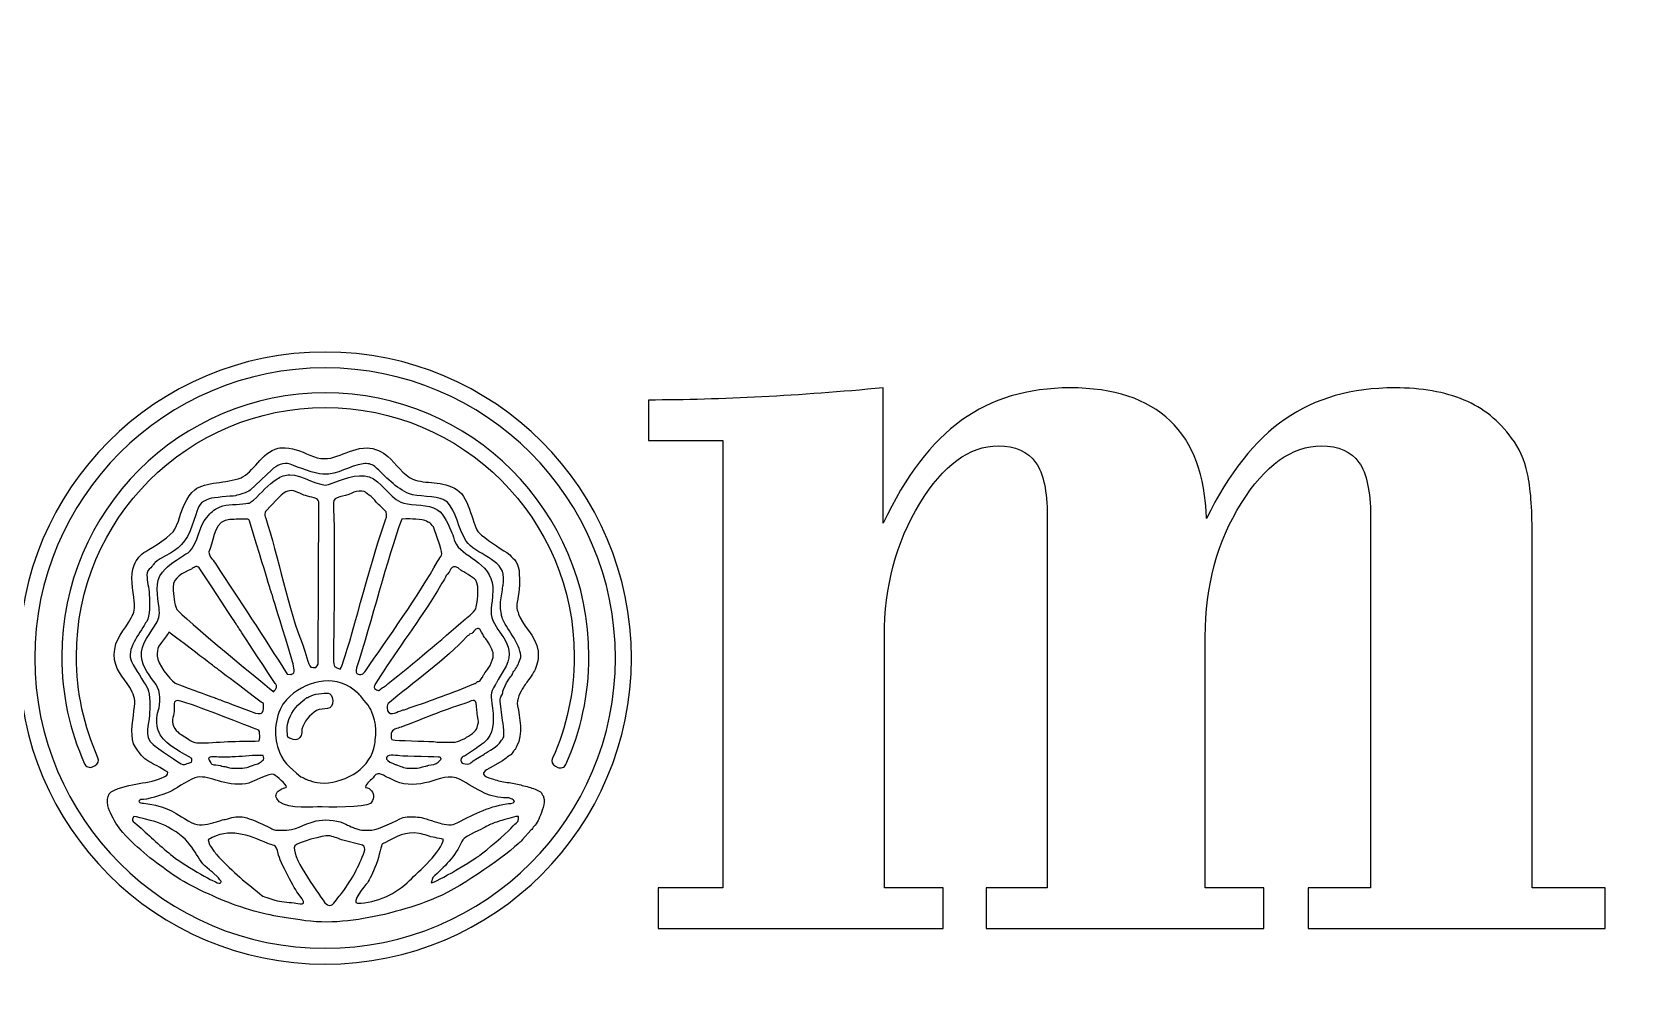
# Model space of a CAD drawing. Header units: millimetres. Extents: x -467 to 235, y 31 to 232.
# Drawn here: x 207.22 to 214.92, y 45.58 to 50.15 of the extents above; entities that cross this region are included whole.
import ezdxf

# ---------------------------------------------------------------- set-up
doc = ezdxf.new("R2010")
doc.units = ezdxf.units.MM
doc.header["$MEASUREMENT"] = 0
doc.layers.add('Layer 1', color=7, linetype='Continuous')

msp = doc.modelspace()

# ---------------------------------------------------------------- linework, layer by layer
at = {"layer": 'Layer 1', "color": 250, "lineweight": 18}
msp.add_open_spline([(198.3895, 70.7186), (198.3895, 70.7186), (232.1895, 70.7186), (232.1895, 70.7186), (233.8418, 70.7186), (235.1895, 69.3709), (235.1895, 67.7186), (235.1895, 67.7186), (235.1895, 33.9186), (235.1895, 33.9186), (235.1895, 32.2663), (233.8418, 30.9186), (232.1895, 30.9186), (232.1895, 30.9186), (198.3895, 30.9186), (198.3895, 30.9186), (196.7372, 30.9186), (195.3895, 32.2663), (195.3895, 33.9186), (195.3895, 33.9186), (195.3895, 67.7186), (195.3895, 67.7186), (195.3895, 69.3709), (196.7372, 70.7186), (198.3895, 70.7186)], degree=3, knots=[0, 0, 0, 0, 0.125, 0.125, 0.125, 0.25, 0.25, 0.25, 0.375, 0.375, 0.375, 0.5, 0.5, 0.5, 0.625, 0.625, 0.625, 0.75, 0.75, 0.75, 0.875, 0.875, 0.875, 1, 1, 1, 1], dxfattribs=at)
at = {"layer": 'Layer 1', "color": 250}
for points, knots in [([(208.6252, 48.6085), (209.4378, 48.6085), (210.0966, 47.9497), (210.0966, 47.1371), (210.0966, 46.3244), (209.4378, 45.6656), (208.6252, 45.6656), (207.8125, 45.6656), (207.1537, 46.3244), (207.1537, 47.1371), (207.1537, 47.9497), (207.8125, 48.6085), (208.6252, 48.6085)], [0, 0, 0, 0, 0.25, 0.25, 0.25, 0.5, 0.5, 0.5, 0.75, 0.75, 0.75, 1, 1, 1, 1]), ([(208.6252, 48.532), (209.3956, 48.532), (210.0201, 47.9075), (210.0201, 47.1371), (210.0201, 46.3666), (209.3956, 45.7421), (208.6252, 45.7421), (207.8547, 45.7421), (207.2302, 46.3666), (207.2302, 47.1371), (207.2302, 47.9075), (207.8547, 48.532), (208.6252, 48.532)], [0, 0, 0, 0, 0.25, 0.25, 0.25, 0.5, 0.5, 0.5, 0.75, 0.75, 0.75, 1, 1, 1, 1]), ([(207.4694, 46.6291), (207.3989, 46.7868), (207.3597, 46.9616), (207.3597, 47.1455), (207.3597, 47.845), (207.9267, 48.4121), (208.6262, 48.4121), (209.3257, 48.4121), (209.8928, 47.845), (209.8928, 47.1455), (209.8928, 46.9604), (209.8531, 46.7846), (209.7817, 46.6261), (209.7784, 46.6187), (209.7729, 46.6136), (209.7653, 46.6108), (209.7577, 46.608), (209.7501, 46.6084), (209.7428, 46.6119), (209.7428, 46.6119), (209.7313, 46.6174), (209.7313, 46.6174), (209.7172, 46.6242), (209.711, 46.641), (209.7174, 46.6553), (209.7847, 46.8049), (209.8222, 46.9709), (209.8222, 47.1455), (209.8222, 47.806), (209.2867, 48.3415), (208.6262, 48.3415), (207.9657, 48.3415), (207.4303, 47.806), (207.4303, 47.1455), (207.4303, 46.972), (207.4673, 46.807), (207.5337, 46.6582), (207.5401, 46.6439), (207.5339, 46.627), (207.5198, 46.6203), (207.5198, 46.6203), (207.5082, 46.6148), (207.5082, 46.6148), (207.5009, 46.6113), (207.4934, 46.611), (207.4858, 46.6138), (207.4782, 46.6166), (207.4727, 46.6217), (207.4694, 46.6291)], [0, 0, 0, 0, 0.0625, 0.0625, 0.0625, 0.125, 0.125, 0.125, 0.1875, 0.1875, 0.1875, 0.25, 0.25, 0.25, 0.3125, 0.3125, 0.3125, 0.375, 0.375, 0.375, 0.4375, 0.4375, 0.4375, 0.5, 0.5, 0.5, 0.5625, 0.5625, 0.5625, 0.625, 0.625, 0.625, 0.6875, 0.6875, 0.6875, 0.75, 0.75, 0.75, 0.8125, 0.8125, 0.8125, 0.875, 0.875, 0.875, 0.9375, 0.9375, 0.9375, 1, 1, 1, 1]), ([(210.2248, 46.0327), (210.2248, 46.0327), (210.5354, 46.0327), (210.5354, 46.0327), (210.5354, 46.0327), (210.5354, 48.1829), (210.5354, 48.1829), (210.5354, 48.1829), (210.1787, 48.1829), (210.1787, 48.1829), (210.1787, 48.1829), (210.1787, 48.3778), (210.1787, 48.3778), (210.3552, 48.3778), (210.5363, 48.3832), (210.7233, 48.393), (210.9093, 48.4027), (211.1039, 48.4168), (211.3062, 48.4362), (211.3062, 48.4362), (211.3062, 47.7856), (211.3062, 47.7856), (211.4127, 48.0118), (211.5383, 48.1775), (211.683, 48.2804), (211.8268, 48.3843), (212.0014, 48.4362), (212.2046, 48.4362), (212.4145, 48.4362), (212.5746, 48.3832), (212.6849, 48.2782), (212.7952, 48.1721), (212.8537, 48.0151), (212.8594, 47.8083), (212.9658, 48.0259), (213.0924, 48.1851), (213.2372, 48.2858), (213.3819, 48.3864), (213.5583, 48.4362), (213.7635, 48.4362), (213.8929, 48.4362), (214.0042, 48.4168), (214.0972, 48.3778), (214.1892, 48.3388), (214.2658, 48.2782), (214.3253, 48.1948), (214.3618, 48.1483), (214.3867, 48.092), (214.402, 48.0237), (214.4164, 47.9566), (214.424, 47.8603), (214.424, 47.7358), (214.424, 47.7358), (214.424, 47.5485), (214.424, 47.5485), (214.424, 47.5485), (214.424, 46.0327), (214.424, 46.0327), (214.424, 46.0327), (214.7749, 46.0327), (214.7749, 46.0327), (214.7749, 46.0327), (214.7749, 45.8379), (214.7749, 45.8379), (214.7749, 45.8379), (213.3483, 45.8379), (213.3483, 45.8379), (213.3483, 45.8379), (213.3483, 46.0327), (213.3483, 46.0327), (213.3483, 46.0327), (213.6475, 46.0327), (213.6475, 46.0327), (213.6475, 46.0327), (213.6475, 47.8213), (213.6475, 47.8213), (213.6475, 47.9393), (213.6293, 48.0248), (213.5919, 48.0779), (213.5545, 48.1309), (213.4941, 48.1569), (213.4116, 48.1569), (213.2697, 48.1569), (213.1412, 48.0649), (213.0262, 47.8808), (212.9112, 47.6968), (212.8537, 47.4835), (212.8537, 47.241), (212.8537, 47.241), (212.8537, 46.0327), (212.8537, 46.0327), (212.8537, 46.0327), (213.1355, 46.0327), (213.1355, 46.0327), (213.1355, 46.0327), (213.1355, 45.8379), (213.1355, 45.8379), (213.1355, 45.8379), (211.8009, 45.8379), (211.8009, 45.8379), (211.8009, 45.8379), (211.8009, 46.0327), (211.8009, 46.0327), (211.8009, 46.0327), (212.0943, 46.0327), (212.0943, 46.0327), (212.0943, 46.0327), (212.0943, 47.8213), (212.0943, 47.8213), (212.0943, 47.9393), (212.0761, 48.0248), (212.0387, 48.0779), (212.0014, 48.1309), (211.9409, 48.1569), (211.8585, 48.1569), (211.7204, 48.1569), (211.5948, 48.0649), (211.4817, 47.8798), (211.3686, 47.6946), (211.312, 47.4814), (211.312, 47.241), (211.312, 47.241), (211.312, 46.0327), (211.312, 46.0327), (211.312, 46.0327), (211.5938, 46.0327), (211.5938, 46.0327), (211.5938, 46.0327), (211.5938, 45.8379), (211.5938, 45.8379), (211.5938, 45.8379), (210.2248, 45.8379), (210.2248, 45.8379), (210.2248, 45.8379), (210.2248, 46.0327), (210.2248, 46.0327)], [0, 0, 0, 0, 0.022222, 0.022222, 0.022222, 0.044444, 0.044444, 0.044444, 0.066667, 0.066667, 0.066667, 0.088889, 0.088889, 0.088889, 0.111111, 0.111111, 0.111111, 0.133333, 0.133333, 0.133333, 0.155556, 0.155556, 0.155556, 0.177778, 0.177778, 0.177778, 0.2, 0.2, 0.2, 0.222222, 0.222222, 0.222222, 0.244444, 0.244444, 0.244444, 0.266667, 0.266667, 0.266667, 0.288889, 0.288889, 0.288889, 0.311111, 0.311111, 0.311111, 0.333333, 0.333333, 0.333333, 0.355556, 0.355556, 0.355556, 0.377778, 0.377778, 0.377778, 0.4, 0.4, 0.4, 0.422222, 0.422222, 0.422222, 0.444444, 0.444444, 0.444444, 0.466667, 0.466667, 0.466667, 0.488889, 0.488889, 0.488889, 0.511111, 0.511111, 0.511111, 0.533333, 0.533333, 0.533333, 0.555556, 0.555556, 0.555556, 0.577778, 0.577778, 0.577778, 0.6, 0.6, 0.6, 0.622222, 0.622222, 0.622222, 0.644444, 0.644444, 0.644444, 0.666667, 0.666667, 0.666667, 0.688889, 0.688889, 0.688889, 0.711111, 0.711111, 0.711111, 0.733333, 0.733333, 0.733333, 0.755556, 0.755556, 0.755556, 0.777778, 0.777778, 0.777778, 0.8, 0.8, 0.8, 0.822222, 0.822222, 0.822222, 0.844444, 0.844444, 0.844444, 0.866667, 0.866667, 0.866667, 0.888889, 0.888889, 0.888889, 0.911111, 0.911111, 0.911111, 0.933333, 0.933333, 0.933333, 0.955556, 0.955556, 0.955556, 0.977778, 0.977778, 0.977778, 1, 1, 1, 1]), ([(209.5543, 47.3484), (209.5476, 47.3754), (209.542, 47.3734), (209.5484, 47.4065), (209.5547, 47.4386), (209.5621, 47.5018), (209.5581, 47.5359), (209.5577, 47.6013), (209.53, 47.6123), (209.5127, 47.633), (209.5127, 47.633), (209.4989, 47.6447), (209.4989, 47.6447), (209.463, 47.664), (209.3919, 47.714), (209.365, 47.7386), (209.3332, 47.7678), (209.3231, 47.9036), (209.2598, 47.9458), (209.1887, 47.9931), (209.1072, 47.972), (209.0472, 47.9969), (209.0008, 48.0162), (208.964, 48.0728), (208.9263, 48.1065), (208.9033, 48.1271), (208.8611, 48.148), (208.8274, 48.1478), (208.7256, 48.1473), (208.6676, 48.0683), (208.5687, 48.1062), (208.5252, 48.1228), (208.4814, 48.147), (208.4333, 48.1473), (208.4226, 48.1474), (208.4101, 48.1487), (208.4, 48.1462), (208.3182, 48.1257), (208.2793, 48.0268), (208.2215, 48.0044), (208.1487, 47.9761), (208.0525, 47.9864), (207.9985, 47.9463), (207.9603, 47.9179), (207.9333, 47.8404), (207.9202, 47.7951), (207.9202, 47.7951), (207.9038, 47.7565), (207.9038, 47.7565), (207.8925, 47.7288), (207.7946, 47.6672), (207.7639, 47.6502), (207.7383, 47.6361), (207.7185, 47.6112), (207.7075, 47.5844), (207.6873, 47.5354), (207.7021, 47.4616), (207.7082, 47.4102), (207.7118, 47.3789), (207.7076, 47.3555), (207.6938, 47.3302), (207.6612, 47.2703), (207.612, 47.2292), (207.6119, 47.1541), (207.6117, 47.082), (207.6541, 47.0497), (207.6863, 46.9955), (207.7052, 46.9638), (207.714, 46.9439), (207.7095, 46.9045), (207.7034, 46.8513), (207.6877, 46.7743), (207.7047, 46.7256), (207.7578, 46.6279), (207.7919, 46.6419), (207.869, 46.5881), (207.8695, 46.5748), (207.8616, 46.5716), (207.8514, 46.5662), (207.7808, 46.5288), (207.6883, 46.5429), (207.5968, 46.4939), (207.568, 46.472), (207.58, 46.4159), (207.594, 46.3925), (207.6095, 46.3567), (207.6273, 46.328), (207.6531, 46.2984), (207.7289, 46.2156), (207.8039, 46.1595), (207.897, 46.0934), (207.9772, 46.0393), (208.1101, 45.9801), (208.1974, 45.9484), (208.3255, 45.9046), (208.3928, 45.8933), (208.5311, 45.8747), (208.6657, 45.8566), (208.8037, 45.8796), (208.9345, 45.911), (209.0097, 45.9311), (209.0658, 45.9476), (209.1352, 45.975), (209.2649, 46.0261), (209.4648, 46.1662), (209.5532, 46.2446), (209.5597, 46.2518), (209.5645, 46.2518), (209.5742, 46.2644), (209.5742, 46.2644), (209.6141, 46.3102), (209.6141, 46.3102), (209.6193, 46.3145), (209.623, 46.3195), (209.6246, 46.3251), (209.636, 46.3316), (209.6534, 46.3654), (209.6558, 46.3719), (209.6659, 46.3992), (209.6832, 46.4375), (209.6749, 46.4692), (209.6736, 46.4745), (209.6708, 46.4765), (209.6676, 46.4818), (209.6654, 46.4855), (209.6625, 46.4924), (209.6601, 46.4942), (209.6601, 46.4942), (209.6345, 46.5072), (209.6345, 46.5072), (209.623, 46.5123), (209.6151, 46.5127), (209.6032, 46.5168), (209.5927, 46.5204), (209.5829, 46.5214), (209.5725, 46.5248), (209.5526, 46.5311), (209.53, 46.5347), (209.5087, 46.5383), (209.4841, 46.5425), (209.4647, 46.5445), (209.4425, 46.5522), (209.4261, 46.5579), (209.3619, 46.5706), (209.3946, 46.5948), (209.3946, 46.5948), (209.4006, 46.6004), (209.4006, 46.6004), (209.4094, 46.603), (209.4059, 46.6049), (209.4175, 46.6103), (209.4175, 46.6103), (209.4768, 46.6435), (209.4768, 46.6435), (209.4851, 46.6498), (209.4932, 46.6536), (209.5003, 46.6609), (209.5174, 46.6784), (209.5083, 46.6576), (209.5303, 46.6902), (209.5334, 46.6949), (209.537, 46.6973), (209.5397, 46.7011), (209.5429, 46.7056), (209.5438, 46.7102), (209.5464, 46.7148), (209.5762, 46.768), (209.5602, 46.8543), (209.5496, 46.908), (209.5436, 46.938), (209.5631, 46.9733), (209.5777, 46.9981), (209.5832, 47.0074), (209.5901, 47.0116), (209.5939, 47.0221), (209.6026, 47.0278), (209.6277, 47.0701), (209.6335, 47.0826), (209.6447, 47.1064), (209.6516, 47.1388), (209.6479, 47.1705), (209.639, 47.2474), (209.5663, 47.3001), (209.5543, 47.3484)], [0, 0, 0, 0, 0.016393, 0.016393, 0.016393, 0.032787, 0.032787, 0.032787, 0.04918, 0.04918, 0.04918, 0.065574, 0.065574, 0.065574, 0.081967, 0.081967, 0.081967, 0.098361, 0.098361, 0.098361, 0.114754, 0.114754, 0.114754, 0.131148, 0.131148, 0.131148, 0.147541, 0.147541, 0.147541, 0.163934, 0.163934, 0.163934, 0.180328, 0.180328, 0.180328, 0.196721, 0.196721, 0.196721, 0.213115, 0.213115, 0.213115, 0.229508, 0.229508, 0.229508, 0.245902, 0.245902, 0.245902, 0.262295, 0.262295, 0.262295, 0.278689, 0.278689, 0.278689, 0.295082, 0.295082, 0.295082, 0.311475, 0.311475, 0.311475, 0.327869, 0.327869, 0.327869, 0.344262, 0.344262, 0.344262, 0.360656, 0.360656, 0.360656, 0.377049, 0.377049, 0.377049, 0.393443, 0.393443, 0.393443, 0.409836, 0.409836, 0.409836, 0.42623, 0.42623, 0.42623, 0.442623, 0.442623, 0.442623, 0.459016, 0.459016, 0.459016, 0.47541, 0.47541, 0.47541, 0.491803, 0.491803, 0.491803, 0.508197, 0.508197, 0.508197, 0.52459, 0.52459, 0.52459, 0.540984, 0.540984, 0.540984, 0.557377, 0.557377, 0.557377, 0.57377, 0.57377, 0.57377, 0.590164, 0.590164, 0.590164, 0.606557, 0.606557, 0.606557, 0.622951, 0.622951, 0.622951, 0.639344, 0.639344, 0.639344, 0.655738, 0.655738, 0.655738, 0.672131, 0.672131, 0.672131, 0.688525, 0.688525, 0.688525, 0.704918, 0.704918, 0.704918, 0.721311, 0.721311, 0.721311, 0.737705, 0.737705, 0.737705, 0.754098, 0.754098, 0.754098, 0.770492, 0.770492, 0.770492, 0.786885, 0.786885, 0.786885, 0.803279, 0.803279, 0.803279, 0.819672, 0.819672, 0.819672, 0.836066, 0.836066, 0.836066, 0.852459, 0.852459, 0.852459, 0.868852, 0.868852, 0.868852, 0.885246, 0.885246, 0.885246, 0.901639, 0.901639, 0.901639, 0.918033, 0.918033, 0.918033, 0.934426, 0.934426, 0.934426, 0.95082, 0.95082, 0.95082, 0.967213, 0.967213, 0.967213, 0.983607, 0.983607, 0.983607, 1, 1, 1, 1]), ([(207.9845, 46.6544), (207.985, 46.6346), (207.9847, 46.6359), (207.9685, 46.6322), (207.96, 46.6303), (207.9537, 46.6236), (207.9412, 46.6249), (207.9339, 46.6256), (207.8143, 46.7079), (207.7984, 46.7215), (207.7503, 46.7624), (207.7797, 46.8202), (207.7814, 46.8622), (207.7827, 46.894), (207.7872, 46.9634), (207.7727, 46.9898), (207.7483, 47.0339), (207.7165, 47.0789), (207.6953, 47.1204), (207.6667, 47.1761), (207.7338, 47.2552), (207.7611, 47.3033), (207.7642, 47.3082), (207.7641, 47.3069), (207.7679, 47.313), (207.7848, 47.3404), (207.7821, 47.4025), (207.7804, 47.442), (207.7789, 47.4771), (207.769, 47.5063), (207.7694, 47.536), (207.7696, 47.5536), (207.7761, 47.5614), (207.7872, 47.5716), (207.8052, 47.5883), (207.7881, 47.5827), (207.8321, 47.6144), (207.9073, 47.6546), (207.942, 47.6703), (207.9772, 47.7489), (207.9772, 47.7489), (208.004, 47.8264), (208.004, 47.8264), (208.0193, 47.8688), (208.0224, 47.8876), (208.0687, 47.903), (208.0888, 47.9098), (208.1717, 47.9143), (208.1939, 47.9175), (208.2111, 47.9222), (208.2506, 47.9337), (208.2645, 47.9439), (208.2645, 47.9439), (208.3684, 48.0418), (208.3684, 48.0418), (208.3915, 48.0625), (208.4256, 48.0813), (208.4567, 48.0693), (208.4959, 48.0542), (208.5759, 48.0227), (208.6149, 48.0208), (208.6873, 48.0172), (208.7427, 48.0632), (208.8077, 48.0713), (208.8289, 48.0739), (208.8474, 48.0701), (208.8643, 48.0585), (208.9159, 48.01), (208.9637, 47.954), (209.0302, 47.9265), (209.0633, 47.9147), (209.1622, 47.9152), (209.1924, 47.8991), (209.1924, 47.8991), (209.1951, 47.8976), (209.1951, 47.8976), (209.1954, 47.8974), (209.1959, 47.897), (209.1963, 47.8968), (209.2434, 47.8774), (209.2607, 47.7799), (209.286, 47.7297), (209.286, 47.7297), (209.3025, 47.6988), (209.3025, 47.6988), (209.3465, 47.6348), (209.4835, 47.6143), (209.4824, 47.5237), (209.4818, 47.4766), (209.4798, 47.4944), (209.4781, 47.4747), (209.4761, 47.451), (209.4681, 47.4227), (209.4675, 47.3992), (209.4673, 47.3881), (209.4673, 47.3759), (209.4692, 47.3654), (209.4743, 47.3372), (209.4703, 47.3363), (209.4853, 47.3099), (209.5114, 47.2641), (209.5785, 47.1743), (209.5626, 47.1317), (209.5542, 47.1092), (209.5479, 47.0978), (209.5361, 47.0785), (209.5359, 47.0781), (209.5356, 47.0776), (209.5353, 47.0772), (209.5353, 47.0772), (209.5322, 47.0739), (209.5322, 47.0739), (209.5266, 47.0684), (209.5266, 47.0637), (209.523, 47.057), (209.5155, 47.0432), (209.5039, 47.0402), (209.4816, 46.9855), (209.478, 46.9767), (209.4785, 46.9656), (209.4741, 46.9583), (209.4668, 46.9461), (209.4661, 46.9481), (209.4659, 46.9296), (209.4659, 46.9296), (209.4771, 46.8365), (209.4771, 46.8365), (209.4815, 46.821), (209.484, 46.7929), (209.484, 46.7744), (209.484, 46.7575), (209.4846, 46.7582), (209.4766, 46.7479), (209.471, 46.7408), (209.4679, 46.7343), (209.4622, 46.7275), (209.444, 46.7056), (209.3927, 46.6784), (209.3895, 46.6756), (209.3803, 46.6675), (209.3679, 46.6626), (209.3575, 46.6565), (209.3575, 46.6565), (209.3367, 46.6425), (209.3367, 46.6425), (209.3296, 46.6382), (209.3238, 46.6305), (209.3154, 46.6287), (209.3061, 46.6266), (209.2891, 46.6292), (209.2838, 46.6322), (209.2738, 46.6379), (209.2743, 46.6542), (209.2829, 46.6601), (209.2863, 46.6625), (209.2913, 46.6643), (209.2947, 46.6664), (209.2947, 46.6664), (209.3523, 46.7046), (209.3523, 46.7046), (209.3527, 46.7049), (209.3531, 46.7053), (209.3534, 46.7055), (209.3647, 46.7145), (209.3762, 46.7195), (209.3871, 46.7293), (209.4373, 46.7739), (209.4373, 46.8252), (209.4292, 46.8967), (209.4216, 46.963), (209.4153, 46.9612), (209.4434, 47.0101), (209.4459, 47.0145), (209.448, 47.0176), (209.4501, 47.0218), (209.4524, 47.0263), (209.4533, 47.0311), (209.4558, 47.0343), (209.4558, 47.0343), (209.4956, 47.0984), (209.4956, 47.0984), (209.5488, 47.2117), (209.4336, 47.2638), (209.4233, 47.3471), (209.4204, 47.3699), (209.4246, 47.39), (209.4269, 47.4113), (209.4288, 47.429), (209.4321, 47.4615), (209.4309, 47.4789), (209.4227, 47.5994), (209.2767, 47.6269), (209.2492, 47.6948), (209.2436, 47.7088), (209.2418, 47.7272), (209.2347, 47.7394), (209.2244, 47.7652), (209.1931, 47.8348), (209.1672, 47.8477), (209.1603, 47.8511), (209.1495, 47.8584), (209.1451, 47.8601), (209.1003, 47.8784), (209.0212, 47.8706), (208.9881, 47.8867), (208.9282, 47.9159), (208.8958, 47.9878), (208.8373, 48.0082), (208.7792, 48.0285), (208.7006, 47.9929), (208.6415, 47.9711), (208.6036, 47.9571), (208.5108, 48.0193), (208.4558, 48.0187), (208.4352, 48.0184), (208.4109, 48.0095), (208.3949, 47.9989), (208.3521, 47.9705), (208.3187, 47.9312), (208.281, 47.8965), (208.2515, 47.8755), (208.272, 47.8859), (208.2441, 47.8805), (208.209, 47.8739), (208.1503, 47.878), (208.121, 47.8645), (208.0832, 47.8471), (208.0809, 47.8404), (208.0566, 47.8126), (208.0199, 47.7705), (208.0213, 47.7215), (207.9917, 47.6735), (207.9694, 47.6371), (207.9624, 47.6441), (207.9447, 47.6305), (207.8887, 47.5939), (207.8824, 47.5928), (207.8435, 47.55), (207.8037, 47.5062), (207.8221, 47.4322), (207.8276, 47.3787), (207.829, 47.3648), (207.8303, 47.3445), (207.8264, 47.3326), (207.8077, 47.2758), (207.7476, 47.2272), (207.7437, 47.1665), (207.7432, 47.1591), (207.7433, 47.1512), (207.7436, 47.1438), (207.7452, 47.0969), (207.7866, 47.0464), (207.8131, 47.0096), (207.8363, 46.9773), (207.834, 46.9173), (207.8236, 46.8835), (207.8235, 46.8831), (207.8233, 46.8825), (207.8231, 46.882), (207.8149, 46.859), (207.8152, 46.8148), (207.8227, 46.7906), (207.8423, 46.7276), (207.9181, 46.6938), (207.9719, 46.6622), (207.9764, 46.6594), (207.9798, 46.657), (207.9845, 46.6544)], [0, 0, 0, 0, 0.011236, 0.011236, 0.011236, 0.022472, 0.022472, 0.022472, 0.033708, 0.033708, 0.033708, 0.044944, 0.044944, 0.044944, 0.05618, 0.05618, 0.05618, 0.067416, 0.067416, 0.067416, 0.078652, 0.078652, 0.078652, 0.089888, 0.089888, 0.089888, 0.101124, 0.101124, 0.101124, 0.11236, 0.11236, 0.11236, 0.123596, 0.123596, 0.123596, 0.134831, 0.134831, 0.134831, 0.146067, 0.146067, 0.146067, 0.157303, 0.157303, 0.157303, 0.168539, 0.168539, 0.168539, 0.179775, 0.179775, 0.179775, 0.191011, 0.191011, 0.191011, 0.202247, 0.202247, 0.202247, 0.213483, 0.213483, 0.213483, 0.224719, 0.224719, 0.224719, 0.235955, 0.235955, 0.235955, 0.247191, 0.247191, 0.247191, 0.258427, 0.258427, 0.258427, 0.269663, 0.269663, 0.269663, 0.280899, 0.280899, 0.280899, 0.292135, 0.292135, 0.292135, 0.303371, 0.303371, 0.303371, 0.314607, 0.314607, 0.314607, 0.325843, 0.325843, 0.325843, 0.337079, 0.337079, 0.337079, 0.348315, 0.348315, 0.348315, 0.359551, 0.359551, 0.359551, 0.370787, 0.370787, 0.370787, 0.382022, 0.382022, 0.382022, 0.393258, 0.393258, 0.393258, 0.404494, 0.404494, 0.404494, 0.41573, 0.41573, 0.41573, 0.426966, 0.426966, 0.426966, 0.438202, 0.438202, 0.438202, 0.449438, 0.449438, 0.449438, 0.460674, 0.460674, 0.460674, 0.47191, 0.47191, 0.47191, 0.483146, 0.483146, 0.483146, 0.494382, 0.494382, 0.494382, 0.505618, 0.505618, 0.505618, 0.516854, 0.516854, 0.516854, 0.52809, 0.52809, 0.52809, 0.539326, 0.539326, 0.539326, 0.550562, 0.550562, 0.550562, 0.561798, 0.561798, 0.561798, 0.573034, 0.573034, 0.573034, 0.58427, 0.58427, 0.58427, 0.595506, 0.595506, 0.595506, 0.606742, 0.606742, 0.606742, 0.617978, 0.617978, 0.617978, 0.629213, 0.629213, 0.629213, 0.640449, 0.640449, 0.640449, 0.651685, 0.651685, 0.651685, 0.662921, 0.662921, 0.662921, 0.674157, 0.674157, 0.674157, 0.685393, 0.685393, 0.685393, 0.696629, 0.696629, 0.696629, 0.707865, 0.707865, 0.707865, 0.719101, 0.719101, 0.719101, 0.730337, 0.730337, 0.730337, 0.741573, 0.741573, 0.741573, 0.752809, 0.752809, 0.752809, 0.764045, 0.764045, 0.764045, 0.775281, 0.775281, 0.775281, 0.786517, 0.786517, 0.786517, 0.797753, 0.797753, 0.797753, 0.808989, 0.808989, 0.808989, 0.820225, 0.820225, 0.820225, 0.831461, 0.831461, 0.831461, 0.842697, 0.842697, 0.842697, 0.853933, 0.853933, 0.853933, 0.865169, 0.865169, 0.865169, 0.876404, 0.876404, 0.876404, 0.88764, 0.88764, 0.88764, 0.898876, 0.898876, 0.898876, 0.910112, 0.910112, 0.910112, 0.921348, 0.921348, 0.921348, 0.932584, 0.932584, 0.932584, 0.94382, 0.94382, 0.94382, 0.955056, 0.955056, 0.955056, 0.966292, 0.966292, 0.966292, 0.977528, 0.977528, 0.977528, 0.988764, 0.988764, 0.988764, 1, 1, 1, 1]), ([(208.5803, 47.0914), (208.5762, 47.0911), (208.56, 47.0926), (208.5569, 47.0941), (208.5448, 47.1002), (208.5296, 47.1711), (208.5192, 47.1966), (208.4503, 47.3637), (208.3974, 47.6345), (208.3397, 47.8101), (208.3373, 47.8163), (208.3331, 47.8267), (208.3369, 47.838), (208.3391, 47.8442), (208.3364, 47.8381), (208.3392, 47.8423), (208.3392, 47.8423), (208.3954, 47.9004), (208.3954, 47.9004), (208.4105, 47.9187), (208.4304, 47.9376), (208.4543, 47.9416), (208.4776, 47.9456), (208.5103, 47.9249), (208.5309, 47.918), (208.5447, 47.9135), (208.5581, 47.9124), (208.5718, 47.9074), (208.5806, 47.9042), (208.5812, 47.9052), (208.588, 47.8989), (208.5945, 47.8929), (208.5944, 47.8927), (208.5944, 47.8811), (208.5944, 47.8811), (208.5925, 47.1317), (208.5925, 47.1317), (208.5927, 47.1108), (208.5925, 47.1023), (208.5803, 47.0914)], [0, 0, 0, 0, 0.076923, 0.076923, 0.076923, 0.153846, 0.153846, 0.153846, 0.230769, 0.230769, 0.230769, 0.307692, 0.307692, 0.307692, 0.384615, 0.384615, 0.384615, 0.461538, 0.461538, 0.461538, 0.538462, 0.538462, 0.538462, 0.615385, 0.615385, 0.615385, 0.692308, 0.692308, 0.692308, 0.769231, 0.769231, 0.769231, 0.846154, 0.846154, 0.846154, 0.923077, 0.923077, 0.923077, 1, 1, 1, 1]), ([(208.8009, 47.9393), (208.8201, 47.9372), (208.8207, 47.9324), (208.8302, 47.9247), (208.8348, 47.921), (208.8328, 47.923), (208.8374, 47.92), (208.8632, 47.9028), (208.8589, 47.8983), (208.8783, 47.8788), (208.8862, 47.8708), (208.9168, 47.8448), (208.9187, 47.8395), (208.9244, 47.8237), (208.917, 47.8027), (208.9121, 47.7924), (208.8605, 47.6572), (208.7581, 47.2504), (208.7119, 47.1196), (208.7086, 47.0992), (208.7039, 47.0982), (208.6967, 47.0839), (208.6967, 47.0839), (208.679, 47.0916), (208.679, 47.0916), (208.6786, 47.0919), (208.6781, 47.0922), (208.6777, 47.0924), (208.6774, 47.0926), (208.6769, 47.093), (208.6765, 47.0932), (208.6743, 47.0946), (208.6725, 47.0955), (208.6708, 47.0975), (208.6632, 47.1067), (208.6657, 47.1531), (208.6656, 47.1684), (208.6676, 47.3965), (208.6726, 47.6264), (208.6658, 47.8544), (208.6655, 47.8637), (208.6651, 47.8739), (208.6652, 47.8832), (208.6655, 47.919), (208.715, 47.9081), (208.7542, 47.9299), (208.7659, 47.9365), (208.7828, 47.9413), (208.8009, 47.9393)], [0, 0, 0, 0, 0.0625, 0.0625, 0.0625, 0.125, 0.125, 0.125, 0.1875, 0.1875, 0.1875, 0.25, 0.25, 0.25, 0.3125, 0.3125, 0.3125, 0.375, 0.375, 0.375, 0.4375, 0.4375, 0.4375, 0.5, 0.5, 0.5, 0.5625, 0.5625, 0.5625, 0.625, 0.625, 0.625, 0.6875, 0.6875, 0.6875, 0.75, 0.75, 0.75, 0.8125, 0.8125, 0.8125, 0.875, 0.875, 0.875, 0.9375, 0.9375, 0.9375, 1, 1, 1, 1]), ([(208.1677, 47.8036), (208.1927, 47.804), (208.2259, 47.8061), (208.2507, 47.8053), (208.256, 47.8051), (208.2604, 47.8017), (208.2619, 47.7967), (208.4688, 47.1173), (208.2602, 47.8021), (208.4688, 47.1195), (208.4747, 47.0914), (208.4839, 47.0641), (208.4657, 47.0597), (208.4522, 47.0565), (208.4746, 47.0607), (208.462, 47.0589), (208.462, 47.0589), (208.4425, 47.0592), (208.4425, 47.0592), (208.3312, 47.2392), (208.2139, 47.4142), (208.098, 47.5911), (208.091, 47.6062), (208.0829, 47.6098), (208.0748, 47.6227), (208.0597, 47.6467), (208.0699, 47.6532), (208.0734, 47.6646), (208.089, 47.7154), (208.0994, 47.8023), (208.1677, 47.8036)], [0, 0, 0, 0, 0.1, 0.1, 0.1, 0.2, 0.2, 0.2, 0.3, 0.3, 0.3, 0.4, 0.4, 0.4, 0.5, 0.5, 0.5, 0.6, 0.6, 0.6, 0.7, 0.7, 0.7, 0.8, 0.8, 0.8, 0.9, 0.9, 0.9, 1, 1, 1, 1]), ([(209.0132, 47.806), (209.0256, 47.8066), (209.0962, 47.8053), (209.1127, 47.7947), (209.1211, 47.7894), (209.1283, 47.7871), (209.1339, 47.7812), (209.1454, 47.769), (209.1423, 47.7764), (209.149, 47.759), (209.149, 47.759), (209.1761, 47.68), (209.1761, 47.68), (209.1946, 47.6247), (209.1827, 47.6329), (209.1648, 47.6009), (209.0772, 47.4445), (208.9239, 47.2264), (208.8203, 47.0775), (208.8125, 47.0685), (208.8116, 47.0646), (208.8071, 47.0618), (208.7983, 47.0563), (208.7626, 47.053), (208.7766, 47.0906), (208.8485, 47.3135), (208.9227, 47.6119), (208.9933, 47.8053), (208.9933, 47.8053), (209.0132, 47.806), (209.0132, 47.806)], [0, 0, 0, 0, 0.1, 0.1, 0.1, 0.2, 0.2, 0.2, 0.3, 0.3, 0.3, 0.4, 0.4, 0.4, 0.5, 0.5, 0.5, 0.6, 0.6, 0.6, 0.7, 0.7, 0.7, 0.8, 0.8, 0.8, 0.9, 0.9, 0.9, 1, 1, 1, 1]), ([(209.1794, 47.4861), (209.1886, 47.5023), (209.1991, 47.5145), (209.2036, 47.5254), (209.2085, 47.5371), (209.2031, 47.5301), (209.2112, 47.5383), (209.2112, 47.5383), (209.2216, 47.5499), (209.2216, 47.5499), (209.2256, 47.5573), (209.2334, 47.5992), (209.2792, 47.559), (209.2864, 47.5527), (209.3372, 47.5268), (209.3485, 47.5119), (209.3694, 47.4845), (209.3553, 47.3906), (209.3485, 47.3745), (209.3399, 47.3542), (209.3033, 47.3303), (209.2992, 47.3256), (209.1792, 47.2213), (209.0529, 47.1137), (208.9279, 47.0148), (208.9119, 46.9979), (208.9214, 47.0081), (208.9057, 46.998), (208.9031, 46.9963), (208.9026, 46.9958), (208.8996, 46.9939), (208.8996, 46.9939), (208.8825, 46.9815), (208.8825, 46.9815), (208.8823, 46.9815), (208.8464, 46.9845), (208.8684, 47.017), (208.8684, 47.017), (208.892, 47.0526), (208.892, 47.0526), (208.8962, 47.0582), (208.8999, 47.0652), (208.9038, 47.0713), (208.9915, 47.2066), (209.1009, 47.349), (209.1794, 47.4861)], [0, 0, 0, 0, 0.066667, 0.066667, 0.066667, 0.133333, 0.133333, 0.133333, 0.2, 0.2, 0.2, 0.266667, 0.266667, 0.266667, 0.333333, 0.333333, 0.333333, 0.4, 0.4, 0.4, 0.466667, 0.466667, 0.466667, 0.533333, 0.533333, 0.533333, 0.6, 0.6, 0.6, 0.666667, 0.666667, 0.666667, 0.733333, 0.733333, 0.733333, 0.8, 0.8, 0.8, 0.866667, 0.866667, 0.866667, 0.933333, 0.933333, 0.933333, 1, 1, 1, 1]), ([(208.3858, 47.0147), (208.3893, 47.0102), (208.3912, 47.008), (208.3915, 47.001), (208.3919, 46.9927), (208.3905, 46.9913), (208.3866, 46.9865), (208.3834, 46.9827), (208.3865, 46.9871), (208.3821, 46.9811), (208.3821, 46.9811), (208.3792, 46.9771), (208.3792, 46.9771), (208.3791, 46.9774), (208.3786, 46.9761), (208.3782, 46.9756), (208.3752, 46.9759), (207.926, 47.3459), (207.9135, 47.3712), (207.9052, 47.388), (207.9013, 47.3989), (207.8997, 47.4196), (207.8982, 47.4391), (207.8947, 47.4563), (207.8948, 47.4767), (207.8948, 47.4767), (207.8948, 47.4788), (207.8948, 47.4788), (207.8951, 47.5261), (207.9428, 47.5458), (207.9825, 47.5647), (207.9951, 47.5707), (208.0044, 47.586), (208.0197, 47.5715), (208.3858, 47.0147), (208.0197, 47.5715), (208.3858, 47.0147)], [0, 0, 0, 0, 0.083333, 0.083333, 0.083333, 0.166667, 0.166667, 0.166667, 0.25, 0.25, 0.25, 0.333333, 0.333333, 0.333333, 0.416667, 0.416667, 0.416667, 0.5, 0.5, 0.5, 0.583333, 0.583333, 0.583333, 0.666667, 0.666667, 0.666667, 0.75, 0.75, 0.75, 0.833333, 0.833333, 0.833333, 0.916667, 0.916667, 0.916667, 1, 1, 1, 1]), ([(209.3045, 47.2386), (209.3121, 47.2469), (209.3161, 47.2467), (209.3194, 47.2517), (209.3383, 47.2571), (209.3302, 47.2629), (209.3493, 47.2754), (209.3539, 47.2784), (209.3614, 47.2836), (209.3677, 47.2758), (209.3677, 47.2758), (209.3765, 47.262), (209.3765, 47.262), (209.3863, 47.2458), (209.3868, 47.2394), (209.397, 47.2299), (209.405, 47.2223), (209.428, 47.1792), (209.4319, 47.164), (209.4391, 47.1356), (209.4124, 47.0895), (209.4004, 47.0752), (209.3772, 47.0474), (209.3893, 47.0561), (209.3762, 47.0383), (209.3742, 47.0355), (209.372, 47.0321), (209.3701, 47.03), (209.3602, 47.0195), (209.3633, 47.0309), (209.3508, 47.0187), (209.3435, 47.0117), (209.3504, 47.0166), (209.3395, 47.0129), (209.2372, 46.9709), (209.1336, 46.9321), (209.0285, 46.8977), (209.0197, 46.8949), (209.02, 46.8917), (209.0069, 46.889), (208.9978, 46.8872), (208.992, 46.8852), (208.9822, 46.8823), (208.9685, 46.8783), (208.9258, 46.8498), (208.9226, 46.8989), (208.9219, 46.9101), (208.9255, 46.9172), (208.9339, 46.9234), (209.0353, 47.0089), (209.2149, 47.1394), (209.3045, 47.2386)], [0, 0, 0, 0, 0.058824, 0.058824, 0.058824, 0.117647, 0.117647, 0.117647, 0.176471, 0.176471, 0.176471, 0.235294, 0.235294, 0.235294, 0.294118, 0.294118, 0.294118, 0.352941, 0.352941, 0.352941, 0.411765, 0.411765, 0.411765, 0.470588, 0.470588, 0.470588, 0.529412, 0.529412, 0.529412, 0.588235, 0.588235, 0.588235, 0.647059, 0.647059, 0.647059, 0.705882, 0.705882, 0.705882, 0.764706, 0.764706, 0.764706, 0.823529, 0.823529, 0.823529, 0.882353, 0.882353, 0.882353, 0.941176, 0.941176, 0.941176, 1, 1, 1, 1]), ([(208.3286, 46.9189), (208.3336, 46.8788), (208.3266, 46.8641), (208.2913, 46.8725), (207.904, 47.0172), (208.2913, 46.8725), (207.904, 47.0172), (207.8752, 47.0369), (207.8199, 47.1126), (207.8182, 47.146), (207.8174, 47.1621), (207.8198, 47.181), (207.8262, 47.1942), (207.8262, 47.1942), (207.8393, 47.2113), (207.8393, 47.2113), (207.8525, 47.2304), (207.8659, 47.2449), (207.8741, 47.2624), (208.3181, 46.925), (207.8741, 47.2624), (208.3181, 46.925), (208.3228, 46.9221), (208.3244, 46.9219), (208.3286, 46.9189)], [0, 0, 0, 0, 0.125, 0.125, 0.125, 0.25, 0.25, 0.25, 0.375, 0.375, 0.375, 0.5, 0.5, 0.5, 0.625, 0.625, 0.625, 0.75, 0.75, 0.75, 0.875, 0.875, 0.875, 1, 1, 1, 1]), ([(208.8675, 46.754), (208.8626, 46.7281), (208.8699, 46.7464), (208.8586, 46.7024), (208.8317, 46.5971), (208.7069, 46.5303), (208.6006, 46.5368), (208.5813, 46.538), (208.5694, 46.5428), (208.5523, 46.548), (208.5242, 46.5565), (208.5398, 46.5542), (208.5092, 46.5662), (208.4495, 46.6171), (208.4214, 46.6345), (208.3968, 46.7119), (208.3749, 46.7811), (208.3892, 46.8839), (208.44, 46.9372), (208.5237, 47.0251), (208.6633, 47.0649), (208.7646, 46.9831), (208.7973, 46.9566), (208.7736, 46.9778), (208.7962, 46.9534), (208.8407, 46.8981), (208.8423, 46.9045), (208.863, 46.8383), (208.8654, 46.8305), (208.8668, 46.8197), (208.8674, 46.8112), (208.8687, 46.7914), (208.8712, 46.7738), (208.8675, 46.754)], [0, 0, 0, 0, 0.090909, 0.090909, 0.090909, 0.181818, 0.181818, 0.181818, 0.272727, 0.272727, 0.272727, 0.363636, 0.363636, 0.363636, 0.454545, 0.454545, 0.454545, 0.545455, 0.545455, 0.545455, 0.636364, 0.636364, 0.636364, 0.727273, 0.727273, 0.727273, 0.818182, 0.818182, 0.818182, 0.909091, 0.909091, 0.909091, 1, 1, 1, 1]), ([(208.5137, 46.7959), (208.5226, 46.8301), (208.551, 46.8673), (208.5844, 46.8848), (208.6154, 46.901), (208.6668, 46.8793), (208.6617, 46.9337), (208.6574, 46.9798), (208.6312, 46.9681), (208.5946, 46.9658), (208.5743, 46.9645), (208.5642, 46.9564), (208.5469, 46.9503), (208.5286, 46.9439), (208.5397, 46.9471), (208.5199, 46.9327), (208.4822, 46.9052), (208.4577, 46.8708), (208.4464, 46.8244), (208.441, 46.802), (208.442, 46.7804), (208.4466, 46.757), (208.4675, 46.7435), (208.4971, 46.7353), (208.5096, 46.7652), (208.5126, 46.7726), (208.513, 46.7865), (208.5137, 46.7959)], [0, 0, 0, 0, 0.111111, 0.111111, 0.111111, 0.222222, 0.222222, 0.222222, 0.333333, 0.333333, 0.333333, 0.444444, 0.444444, 0.444444, 0.555556, 0.555556, 0.555556, 0.666667, 0.666667, 0.666667, 0.777778, 0.777778, 0.777778, 0.888889, 0.888889, 0.888889, 1, 1, 1, 1]), ([(208.3075, 46.7388), (208.2571, 46.7377), (208.2063, 46.7376), (208.1576, 46.7356), (208.1101, 46.7338), (208.0571, 46.7274), (208.0085, 46.7299), (207.9978, 46.7305), (207.9755, 46.7406), (207.9686, 46.7466), (207.9686, 46.7466), (207.933, 46.7698), (207.933, 46.7698), (207.9203, 46.7752), (207.9124, 46.787), (207.9038, 46.7982), (207.8814, 46.8274), (207.8976, 46.8561), (207.8993, 46.8806), (207.9011, 46.9049), (207.8913, 46.9398), (207.9241, 46.9314), (208.0099, 46.9097), (208.2062, 46.827), (208.294, 46.7959), (208.3067, 46.7909), (208.3093, 46.7911), (208.3104, 46.7745), (208.3113, 46.7601), (208.3113, 46.7508), (208.3075, 46.7388)], [0, 0, 0, 0, 0.1, 0.1, 0.1, 0.2, 0.2, 0.2, 0.3, 0.3, 0.3, 0.4, 0.4, 0.4, 0.5, 0.5, 0.5, 0.6, 0.6, 0.6, 0.7, 0.7, 0.7, 0.8, 0.8, 0.8, 0.9, 0.9, 0.9, 1, 1, 1, 1]), ([(209.3595, 46.8172), (209.354, 46.7936), (209.3534, 46.7962), (209.3395, 46.7809), (209.3325, 46.7733), (209.3143, 46.7618), (209.3048, 46.7562), (209.2975, 46.7518), (209.3012, 46.752), (209.2927, 46.7494), (209.2755, 46.7442), (209.2647, 46.7352), (209.25, 46.7326), (209.25, 46.7326), (209.1724, 46.7325), (209.1724, 46.7325), (209.1624, 46.7335), (209.148, 46.7359), (209.1377, 46.7364), (209.1128, 46.7376), (208.964, 46.7407), (208.952, 46.7434), (208.9413, 46.7457), (208.9407, 46.7552), (208.9432, 46.7744), (208.9464, 46.7983), (208.9712, 46.7975), (208.9905, 46.8055), (209.0937, 46.8442), (209.1864, 46.8842), (209.2962, 46.9192), (209.3492, 46.9383), (209.3494, 46.9485), (209.3547, 46.8866), (209.3558, 46.8747), (209.3563, 46.8631), (209.3584, 46.8514), (209.3616, 46.8335), (209.3634, 46.8339), (209.3595, 46.8172)], [0, 0, 0, 0, 0.076923, 0.076923, 0.076923, 0.153846, 0.153846, 0.153846, 0.230769, 0.230769, 0.230769, 0.307692, 0.307692, 0.307692, 0.384615, 0.384615, 0.384615, 0.461538, 0.461538, 0.461538, 0.538462, 0.538462, 0.538462, 0.615385, 0.615385, 0.615385, 0.692308, 0.692308, 0.692308, 0.769231, 0.769231, 0.769231, 0.846154, 0.846154, 0.846154, 0.923077, 0.923077, 0.923077, 1, 1, 1, 1]), ([(208.065, 46.6539), (208.0733, 46.6665), (208.0933, 46.6613), (208.125, 46.6613), (208.1475, 46.6614), (208.1721, 46.6611), (208.1944, 46.6625), (208.2378, 46.665), (208.281, 46.6707), (208.3275, 46.6685), (208.3297, 46.6588), (208.3305, 46.6609), (208.3299, 46.6488), (208.3101, 46.6373), (208.3282, 46.6361), (208.2717, 46.6197), (208.2563, 46.6152), (208.2563, 46.6112), (208.2372, 46.6095), (208.2134, 46.6073), (208.18, 46.6053), (208.1561, 46.612), (208.1473, 46.6145), (208.1489, 46.6152), (208.1372, 46.6162), (208.1227, 46.6174), (208.1303, 46.6187), (208.1207, 46.6212), (208.1083, 46.6245), (208.0917, 46.6222), (208.0814, 46.6271), (208.0742, 46.6306), (208.077, 46.6339), (208.0686, 46.6464), (208.0665, 46.6496), (208.0654, 46.6533), (208.065, 46.6539)], [0, 0, 0, 0, 0.083333, 0.083333, 0.083333, 0.166667, 0.166667, 0.166667, 0.25, 0.25, 0.25, 0.333333, 0.333333, 0.333333, 0.416667, 0.416667, 0.416667, 0.5, 0.5, 0.5, 0.583333, 0.583333, 0.583333, 0.666667, 0.666667, 0.666667, 0.75, 0.75, 0.75, 0.833333, 0.833333, 0.833333, 0.916667, 0.916667, 0.916667, 1, 1, 1, 1]), ([(208.9204, 46.6519), (208.9151, 46.6765), (208.9622, 46.6697), (208.9834, 46.6671), (209.0064, 46.6644), (209.1729, 46.6622), (209.1757, 46.661), (209.1778, 46.66), (209.1802, 46.6575), (209.1807, 46.6553), (209.1832, 46.6454), (209.1835, 46.6543), (209.1685, 46.6375), (209.1571, 46.6246), (209.1379, 46.6256), (209.1237, 46.6223), (209.1152, 46.6203), (209.1178, 46.6189), (209.1089, 46.6174), (209.0799, 46.6128), (209.0922, 46.6076), (209.0377, 46.6077), (209.0065, 46.6078), (208.9967, 46.6131), (208.9721, 46.6231), (208.9671, 46.6251), (208.9631, 46.6252), (208.9578, 46.6273), (208.9485, 46.6311), (208.9224, 46.6425), (208.9204, 46.6519)], [0, 0, 0, 0, 0.1, 0.1, 0.1, 0.2, 0.2, 0.2, 0.3, 0.3, 0.3, 0.4, 0.4, 0.4, 0.5, 0.5, 0.5, 0.6, 0.6, 0.6, 0.7, 0.7, 0.7, 0.8, 0.8, 0.8, 0.9, 0.9, 0.9, 1, 1, 1, 1]), ([(208.5885, 46.4215), (208.6335, 46.4218), (208.8158, 46.4158), (208.8427, 46.4386), (208.86, 46.4533), (208.8623, 46.483), (208.8484, 46.4995), (208.8389, 46.5109), (208.8346, 46.5105), (208.8199, 46.5158), (208.8211, 46.5391), (208.8478, 46.5494), (208.8611, 46.569), (208.8828, 46.5981), (208.9099, 46.5677), (208.9344, 46.5594), (208.9344, 46.5594), (208.9667, 46.5445), (208.9667, 46.5445), (209.0132, 46.5223), (209.0752, 46.5285), (209.1235, 46.5413), (209.176, 46.5554), (209.2196, 46.5799), (209.2738, 46.5536), (209.3143, 46.5314), (209.35, 46.5074), (209.3912, 46.4873), (209.4175, 46.4753), (209.4647, 46.4655), (209.4929, 46.4647), (209.5071, 46.4642), (209.5087, 46.4664), (209.5186, 46.4609), (209.526, 46.4567), (209.5316, 46.4567), (209.535, 46.4477), (209.5282, 46.4365), (209.5089, 46.4389), (209.4966, 46.4369), (209.4049, 46.4221), (209.3313, 46.3812), (209.2477, 46.3396), (209.2305, 46.331), (209.1854, 46.3385), (209.1707, 46.3459), (209.1472, 46.3521), (209.0995, 46.369), (209.0788, 46.3717), (209.0547, 46.3748), (209.0263, 46.377), (208.9995, 46.3707), (208.9665, 46.3565), (208.8796, 46.3123), (208.8499, 46.3104), (208.8202, 46.3086), (208.8013, 46.3081), (208.7727, 46.3177), (208.7586, 46.3224), (208.7258, 46.3376), (208.7105, 46.3448), (208.6777, 46.3602), (208.6162, 46.3622), (208.5817, 46.3542), (208.5112, 46.3379), (208.4909, 46.3078), (208.4149, 46.3093), (208.4075, 46.3095), (208.3931, 46.3093), (208.3864, 46.3104), (208.382, 46.3112), (208.3686, 46.316), (208.3639, 46.3191), (208.3513, 46.3275), (208.338, 46.3325), (208.3245, 46.3386), (208.2924, 46.3531), (208.2713, 46.3625), (208.2369, 46.372), (208.2099, 46.3761), (208.1818, 46.3739), (208.1577, 46.3642), (208.1475, 46.3602), (208.1406, 46.362), (208.1316, 46.3593), (208.1239, 46.3571), (208.1282, 46.3562), (208.1087, 46.3518), (208.1005, 46.35), (208.0933, 46.347), (208.0851, 46.3447), (208.0525, 46.3357), (208.0172, 46.3288), (207.9852, 46.345), (207.8809, 46.4038), (207.8744, 46.4225), (207.7522, 46.4398), (207.7486, 46.4403), (207.7429, 46.4406), (207.7395, 46.4414), (207.7336, 46.4429), (207.7316, 46.4447), (207.7298, 46.4497), (207.7357, 46.4592), (207.7415, 46.4562), (207.7529, 46.4574), (207.7867, 46.4609), (207.8652, 46.4841), (207.8922, 46.5009), (207.9126, 46.5136), (207.9841, 46.5605), (208.0125, 46.5648), (208.072, 46.5739), (208.1447, 46.5187), (208.2442, 46.533), (208.274, 46.5373), (208.363, 46.5888), (208.378, 46.5782), (208.3944, 46.5666), (208.4373, 46.5337), (208.4403, 46.5164), (208.4266, 46.5132), (208.4225, 46.5097), (208.4095, 46.5041), (208.3938, 46.4973), (208.3836, 46.478), (208.3924, 46.4619), (208.413, 46.4112), (208.5385, 46.4211), (208.5885, 46.4215)], [0, 0, 0, 0, 0.023256, 0.023256, 0.023256, 0.046512, 0.046512, 0.046512, 0.069767, 0.069767, 0.069767, 0.093023, 0.093023, 0.093023, 0.116279, 0.116279, 0.116279, 0.139535, 0.139535, 0.139535, 0.162791, 0.162791, 0.162791, 0.186047, 0.186047, 0.186047, 0.209302, 0.209302, 0.209302, 0.232558, 0.232558, 0.232558, 0.255814, 0.255814, 0.255814, 0.27907, 0.27907, 0.27907, 0.302326, 0.302326, 0.302326, 0.325581, 0.325581, 0.325581, 0.348837, 0.348837, 0.348837, 0.372093, 0.372093, 0.372093, 0.395349, 0.395349, 0.395349, 0.418605, 0.418605, 0.418605, 0.44186, 0.44186, 0.44186, 0.465116, 0.465116, 0.465116, 0.488372, 0.488372, 0.488372, 0.511628, 0.511628, 0.511628, 0.534884, 0.534884, 0.534884, 0.55814, 0.55814, 0.55814, 0.581395, 0.581395, 0.581395, 0.604651, 0.604651, 0.604651, 0.627907, 0.627907, 0.627907, 0.651163, 0.651163, 0.651163, 0.674419, 0.674419, 0.674419, 0.697674, 0.697674, 0.697674, 0.72093, 0.72093, 0.72093, 0.744186, 0.744186, 0.744186, 0.767442, 0.767442, 0.767442, 0.790698, 0.790698, 0.790698, 0.813953, 0.813953, 0.813953, 0.837209, 0.837209, 0.837209, 0.860465, 0.860465, 0.860465, 0.883721, 0.883721, 0.883721, 0.906977, 0.906977, 0.906977, 0.930233, 0.930233, 0.930233, 0.953488, 0.953488, 0.953488, 0.976744, 0.976744, 0.976744, 1, 1, 1, 1]), ([(207.7056, 46.3748), (207.7211, 46.3755), (207.7534, 46.3645), (207.762, 46.3632), (207.8325, 46.3451), (207.8518, 46.3375), (207.9089, 46.3012), (208.0056, 46.2359), (208.0023, 46.1684), (208.0695, 46.1188), (208.0764, 46.1137), (208.0755, 46.1137), (208.0838, 46.1087), (208.0838, 46.1087), (208.1129, 46.08), (208.1129, 46.08), (208.1222, 46.0627), (208.129, 46.0683), (208.124, 46.0566), (208.1235, 46.0564), (208.1226, 46.0568), (208.1223, 46.0561), (208.1222, 46.056), (208.1082, 46.0524), (208.0986, 46.0621), (208.0766, 46.0662), (207.9115, 46.1639), (207.8737, 46.2005), (207.8152, 46.2474), (207.7647, 46.3004), (207.7117, 46.3446), (207.6978, 46.3562), (207.6953, 46.3559), (207.7056, 46.3748)], [0, 0, 0, 0, 0.090909, 0.090909, 0.090909, 0.181818, 0.181818, 0.181818, 0.272727, 0.272727, 0.272727, 0.363636, 0.363636, 0.363636, 0.454545, 0.454545, 0.454545, 0.545455, 0.545455, 0.545455, 0.636364, 0.636364, 0.636364, 0.727273, 0.727273, 0.727273, 0.818182, 0.818182, 0.818182, 0.909091, 0.909091, 0.909091, 1, 1, 1, 1]), ([(209.2822, 46.2557), (209.2864, 46.2656), (209.2999, 46.2752), (209.3086, 46.281), (209.3086, 46.281), (209.3418, 46.2992), (209.3418, 46.2992), (209.4408, 46.344), (209.3997, 46.3354), (209.5074, 46.3664), (209.5227, 46.3707), (209.5362, 46.3757), (209.5536, 46.3757), (209.5539, 46.3386), (209.5507, 46.3585), (209.5168, 46.3177), (209.4965, 46.2933), (209.3981, 46.2125), (209.3691, 46.1897), (209.3494, 46.1735), (209.1576, 46.0566), (209.1345, 46.0567), (209.1345, 46.0567), (209.1419, 46.0823), (209.1419, 46.0823), (209.1977, 46.1333), (209.2517, 46.1831), (209.2822, 46.2557)], [0, 0, 0, 0, 0.111111, 0.111111, 0.111111, 0.222222, 0.222222, 0.222222, 0.333333, 0.333333, 0.333333, 0.444444, 0.444444, 0.444444, 0.555556, 0.555556, 0.555556, 0.666667, 0.666667, 0.666667, 0.777778, 0.777778, 0.777778, 0.888889, 0.888889, 0.888889, 1, 1, 1, 1]), ([(208.3493, 46.2454), (208.373, 46.2349), (208.3917, 46.2464), (208.3999, 46.1971), (208.406, 46.1604), (208.4822, 46.019), (208.4987, 46.0006), (208.5568, 45.9359), (208.4918, 45.9598), (208.4759, 45.9608), (208.4594, 45.9618), (208.4447, 45.9623), (208.4286, 45.9658), (208.4146, 45.9687), (208.3958, 45.9698), (208.384, 45.9728), (208.384, 45.9728), (208.3449, 45.9855), (208.3449, 45.9855), (208.3252, 45.9918), (208.3259, 45.993), (208.3118, 46.0036), (208.2777, 46.0324), (208.2354, 46.0641), (208.2029, 46.0948), (208.169, 46.1268), (208.1342, 46.1584), (208.1032, 46.1931), (208.0999, 46.1968), (208.0693, 46.2377), (208.0675, 46.2458), (208.0675, 46.2458), (208.0633, 46.2639), (208.0633, 46.2639), (208.1664, 46.3247), (208.2556, 46.287), (208.3493, 46.2454)], [0, 0, 0, 0, 0.083333, 0.083333, 0.083333, 0.166667, 0.166667, 0.166667, 0.25, 0.25, 0.25, 0.333333, 0.333333, 0.333333, 0.416667, 0.416667, 0.416667, 0.5, 0.5, 0.5, 0.583333, 0.583333, 0.583333, 0.666667, 0.666667, 0.666667, 0.75, 0.75, 0.75, 0.833333, 0.833333, 0.833333, 0.916667, 0.916667, 0.916667, 1, 1, 1, 1]), ([(208.8149, 46.2088), (208.7825, 46.128), (208.7617, 46.085), (208.7042, 46.0052), (208.6894, 45.9937), (208.6729, 45.9546), (208.6534, 45.9494), (208.6397, 45.9457), (208.6308, 45.9526), (208.6242, 45.9609), (208.5809, 46.0203), (208.4573, 46.1935), (208.4791, 46.2341), (208.4883, 46.2512), (208.624, 46.2854), (208.6403, 46.2833), (208.6643, 46.2802), (208.6831, 46.2711), (208.7041, 46.2635), (208.7041, 46.2635), (208.8051, 46.2373), (208.8051, 46.2373), (208.8139, 46.2335), (208.8194, 46.2201), (208.8149, 46.2088)], [0, 0, 0, 0, 0.125, 0.125, 0.125, 0.25, 0.25, 0.25, 0.375, 0.375, 0.375, 0.5, 0.5, 0.5, 0.625, 0.625, 0.625, 0.75, 0.75, 0.75, 0.875, 0.875, 0.875, 1, 1, 1, 1]), ([(209.1939, 46.2648), (209.1867, 46.2106), (209.0747, 46.1097), (209.0311, 46.0683), (208.968, 46.0033), (208.8716, 45.9613), (208.7804, 45.9584), (208.7467, 45.9574), (208.8166, 46.0433), (208.8282, 46.0568), (208.8381, 46.0682), (208.8577, 46.1149), (208.8639, 46.1302), (208.8821, 46.1685), (208.8918, 46.2278), (208.8979, 46.2403), (208.9004, 46.2454), (208.9051, 46.2472), (208.9114, 46.2497), (208.9702, 46.2786), (209.0099, 46.306), (209.0772, 46.294), (209.1039, 46.2892), (209.126, 46.2792), (209.1536, 46.2739), (209.1684, 46.2711), (209.1803, 46.2691), (209.1939, 46.2648)], [0, 0, 0, 0, 0.111111, 0.111111, 0.111111, 0.222222, 0.222222, 0.222222, 0.333333, 0.333333, 0.333333, 0.444444, 0.444444, 0.444444, 0.555556, 0.555556, 0.555556, 0.666667, 0.666667, 0.666667, 0.777778, 0.777778, 0.777778, 0.888889, 0.888889, 0.888889, 1, 1, 1, 1])]:
    msp.add_open_spline(points, degree=3, knots=knots, dxfattribs=at)

doc.saveas('drawing.dxf')
